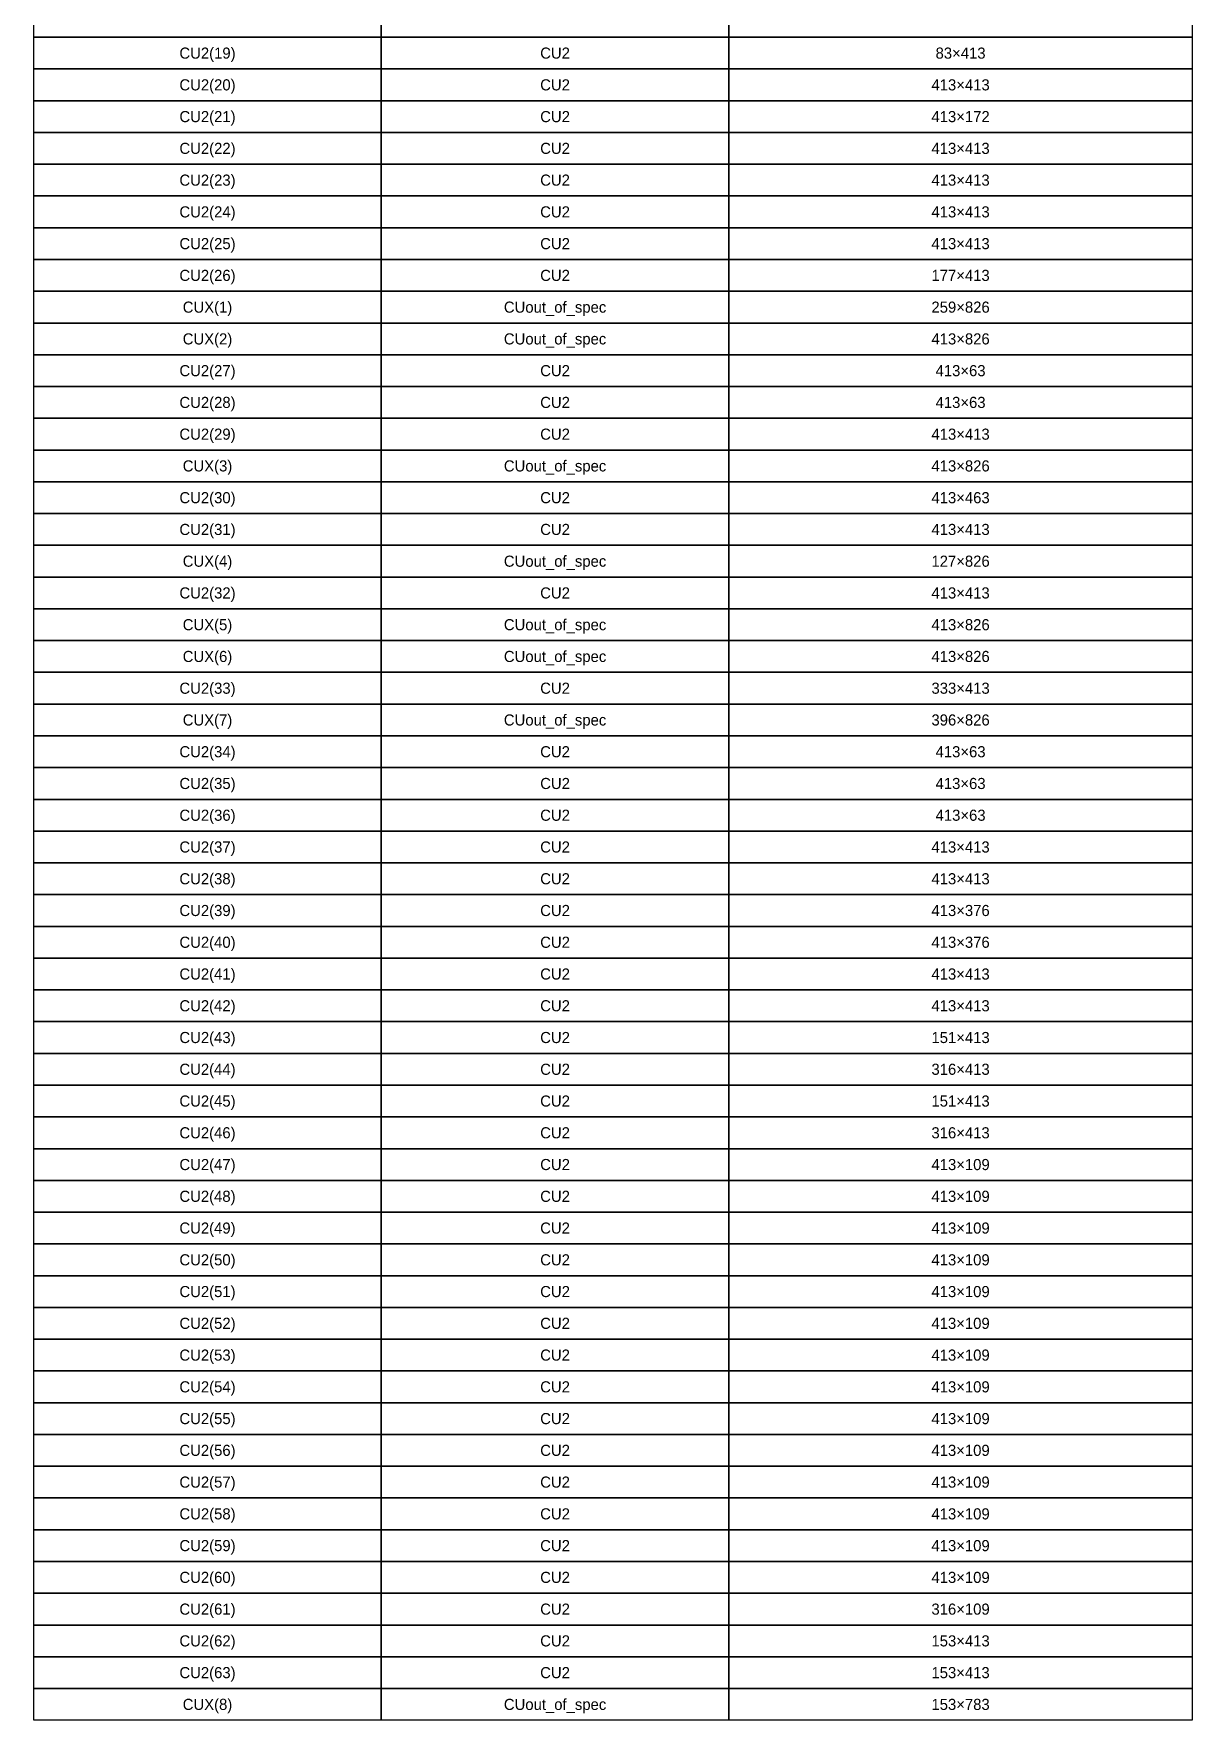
# Model space of a CAD drawing. Header units: metres. Extents: x 0 to 28345, y -34060 to 5454.
# Drawn here: x 7500 to 14800, y -15900 to -5278 of the extents above; entities that cross this region are included whole.
import ezdxf
from ezdxf.enums import TextEntityAlignment as Align

# ---------------------------------------------------------------- set-up
doc = ezdxf.new("R2010")
doc.units = ezdxf.units.M
doc.layers.add('CARTIGLIO', color=7, linetype='Continuous')
doc.layers.add('TESTI', color=7, linetype='Continuous')

msp = doc.modelspace()

# ---------------------------------------------------------------- linework, layer by layer
at = {"layer": 'CARTIGLIO'}
for points in [[(7500, -5100), (9690, -5100), (9690, -5300), (7500, -5300), (7500, -5100)], [(9690, -5100), (11880, -5100), (11880, -5300), (9690, -5300), (9690, -5100)], [(11880, -5100), (14800, -5100), (14800, -5300), (11880, -5300), (11880, -5100)], [(7500, -5300), (9690, -5300), (9690, -5500), (7500, -5500), (7500, -5300)], [(9690, -5300), (11880, -5300), (11880, -5500), (9690, -5500), (9690, -5300)], [(11880, -5300), (14800, -5300), (14800, -5500), (11880, -5500), (11880, -5300)], [(7500, -5500), (9690, -5500), (9690, -5700), (7500, -5700), (7500, -5500)], [(9690, -5500), (11880, -5500), (11880, -5700), (9690, -5700), (9690, -5500)], [(11880, -5500), (14800, -5500), (14800, -5700), (11880, -5700), (11880, -5500)], [(7500, -5700), (9690, -5700), (9690, -5900), (7500, -5900), (7500, -5700)], [(9690, -5700), (11880, -5700), (11880, -5900), (9690, -5900), (9690, -5700)], [(11880, -5700), (14800, -5700), (14800, -5900), (11880, -5900), (11880, -5700)], [(7500, -5900), (9690, -5900), (9690, -6100), (7500, -6100), (7500, -5900)], [(9690, -5900), (11880, -5900), (11880, -6100), (9690, -6100), (9690, -5900)], [(11880, -5900), (14800, -5900), (14800, -6100), (11880, -6100), (11880, -5900)], [(7500, -6100), (9690, -6100), (9690, -6300), (7500, -6300), (7500, -6100)], [(9690, -6100), (11880, -6100), (11880, -6300), (9690, -6300), (9690, -6100)], [(11880, -6100), (14800, -6100), (14800, -6300), (11880, -6300), (11880, -6100)], [(7500, -6300), (9690, -6300), (9690, -6500), (7500, -6500), (7500, -6300)], [(9690, -6300), (11880, -6300), (11880, -6500), (9690, -6500), (9690, -6300)], [(11880, -6300), (14800, -6300), (14800, -6500), (11880, -6500), (11880, -6300)], [(7500, -6500), (9690, -6500), (9690, -6700), (7500, -6700), (7500, -6500)], [(9690, -6500), (11880, -6500), (11880, -6700), (9690, -6700), (9690, -6500)], [(11880, -6500), (14800, -6500), (14800, -6700), (11880, -6700), (11880, -6500)], [(7500, -6700), (9690, -6700), (9690, -6900), (7500, -6900), (7500, -6700)], [(9690, -6700), (11880, -6700), (11880, -6900), (9690, -6900), (9690, -6700)], [(11880, -6700), (14800, -6700), (14800, -6900), (11880, -6900), (11880, -6700)], [(7500, -6900), (9690, -6900), (9690, -7100), (7500, -7100), (7500, -6900)], [(9690, -6900), (11880, -6900), (11880, -7100), (9690, -7100), (9690, -6900)], [(11880, -6900), (14800, -6900), (14800, -7100), (11880, -7100), (11880, -6900)], [(7500, -7100), (9690, -7100), (9690, -7300), (7500, -7300), (7500, -7100)], [(9690, -7100), (11880, -7100), (11880, -7300), (9690, -7300), (9690, -7100)], [(11880, -7100), (14800, -7100), (14800, -7300), (11880, -7300), (11880, -7100)], [(7500, -7300), (9690, -7300), (9690, -7500), (7500, -7500), (7500, -7300)], [(9690, -7300), (11880, -7300), (11880, -7500), (9690, -7500), (9690, -7300)], [(11880, -7300), (14800, -7300), (14800, -7500), (11880, -7500), (11880, -7300)], [(7500, -7500), (9690, -7500), (9690, -7700), (7500, -7700), (7500, -7500)], [(9690, -7500), (11880, -7500), (11880, -7700), (9690, -7700), (9690, -7500)], [(11880, -7500), (14800, -7500), (14800, -7700), (11880, -7700), (11880, -7500)], [(7500, -7700), (9690, -7700), (9690, -7900), (7500, -7900), (7500, -7700)], [(9690, -7700), (11880, -7700), (11880, -7900), (9690, -7900), (9690, -7700)], [(11880, -7700), (14800, -7700), (14800, -7900), (11880, -7900), (11880, -7700)], [(7500, -7900), (9690, -7900), (9690, -8100), (7500, -8100), (7500, -7900)], [(9690, -7900), (11880, -7900), (11880, -8100), (9690, -8100), (9690, -7900)], [(11880, -7900), (14800, -7900), (14800, -8100), (11880, -8100), (11880, -7900)], [(7500, -8100), (9690, -8100), (9690, -8300), (7500, -8300), (7500, -8100)], [(9690, -8100), (11880, -8100), (11880, -8300), (9690, -8300), (9690, -8100)], [(11880, -8100), (14800, -8100), (14800, -8300), (11880, -8300), (11880, -8100)], [(7500, -8300), (9690, -8300), (9690, -8500), (7500, -8500), (7500, -8300)], [(9690, -8300), (11880, -8300), (11880, -8500), (9690, -8500), (9690, -8300)], [(11880, -8300), (14800, -8300), (14800, -8500), (11880, -8500), (11880, -8300)], [(7500, -8500), (9690, -8500), (9690, -8700), (7500, -8700), (7500, -8500)], [(9690, -8500), (11880, -8500), (11880, -8700), (9690, -8700), (9690, -8500)], [(11880, -8500), (14800, -8500), (14800, -8700), (11880, -8700), (11880, -8500)], [(7500, -8700), (9690, -8700), (9690, -8900), (7500, -8900), (7500, -8700)], [(9690, -8700), (11880, -8700), (11880, -8900), (9690, -8900), (9690, -8700)], [(11880, -8700), (14800, -8700), (14800, -8900), (11880, -8900), (11880, -8700)], [(7500, -8900), (9690, -8900), (9690, -9100), (7500, -9100), (7500, -8900)], [(9690, -8900), (11880, -8900), (11880, -9100), (9690, -9100), (9690, -8900)], [(11880, -8900), (14800, -8900), (14800, -9100), (11880, -9100), (11880, -8900)], [(7500, -9100), (9690, -9100), (9690, -9300), (7500, -9300), (7500, -9100)], [(9690, -9100), (11880, -9100), (11880, -9300), (9690, -9300), (9690, -9100)], [(11880, -9100), (14800, -9100), (14800, -9300), (11880, -9300), (11880, -9100)], [(7500, -9300), (9690, -9300), (9690, -9500), (7500, -9500), (7500, -9300)], [(9690, -9300), (11880, -9300), (11880, -9500), (9690, -9500), (9690, -9300)], [(11880, -9300), (14800, -9300), (14800, -9500), (11880, -9500), (11880, -9300)], [(7500, -9500), (9690, -9500), (9690, -9700), (7500, -9700), (7500, -9500)], [(9690, -9500), (11880, -9500), (11880, -9700), (9690, -9700), (9690, -9500)], [(11880, -9500), (14800, -9500), (14800, -9700), (11880, -9700), (11880, -9500)], [(7500, -9700), (9690, -9700), (9690, -9900), (7500, -9900), (7500, -9700)], [(9690, -9700), (11880, -9700), (11880, -9900), (9690, -9900), (9690, -9700)], [(11880, -9700), (14800, -9700), (14800, -9900), (11880, -9900), (11880, -9700)], [(7500, -9900), (9690, -9900), (9690, -10100), (7500, -10100), (7500, -9900)], [(9690, -9900), (11880, -9900), (11880, -10100), (9690, -10100), (9690, -9900)], [(11880, -9900), (14800, -9900), (14800, -10100), (11880, -10100), (11880, -9900)], [(7500, -10100), (9690, -10100), (9690, -10300), (7500, -10300), (7500, -10100)], [(9690, -10100), (11880, -10100), (11880, -10300), (9690, -10300), (9690, -10100)], [(11880, -10100), (14800, -10100), (14800, -10300), (11880, -10300), (11880, -10100)], [(7500, -10300), (9690, -10300), (9690, -10500), (7500, -10500), (7500, -10300)], [(9690, -10300), (11880, -10300), (11880, -10500), (9690, -10500), (9690, -10300)], [(11880, -10300), (14800, -10300), (14800, -10500), (11880, -10500), (11880, -10300)], [(7500, -10500), (9690, -10500), (9690, -10700), (7500, -10700), (7500, -10500)], [(9690, -10500), (11880, -10500), (11880, -10700), (9690, -10700), (9690, -10500)], [(11880, -10500), (14800, -10500), (14800, -10700), (11880, -10700), (11880, -10500)], [(7500, -10700), (9690, -10700), (9690, -10900), (7500, -10900), (7500, -10700)], [(9690, -10700), (11880, -10700), (11880, -10900), (9690, -10900), (9690, -10700)], [(11880, -10700), (14800, -10700), (14800, -10900), (11880, -10900), (11880, -10700)], [(7500, -10900), (9690, -10900), (9690, -11100), (7500, -11100), (7500, -10900)], [(9690, -10900), (11880, -10900), (11880, -11100), (9690, -11100), (9690, -10900)], [(11880, -10900), (14800, -10900), (14800, -11100), (11880, -11100), (11880, -10900)], [(7500, -11100), (9690, -11100), (9690, -11300), (7500, -11300), (7500, -11100)], [(9690, -11100), (11880, -11100), (11880, -11300), (9690, -11300), (9690, -11100)], [(11880, -11100), (14800, -11100), (14800, -11300), (11880, -11300), (11880, -11100)], [(7500, -11300), (9690, -11300), (9690, -11500), (7500, -11500), (7500, -11300)], [(9690, -11300), (11880, -11300), (11880, -11500), (9690, -11500), (9690, -11300)], [(11880, -11300), (14800, -11300), (14800, -11500), (11880, -11500), (11880, -11300)], [(7500, -11500), (9690, -11500), (9690, -11700), (7500, -11700), (7500, -11500)], [(9690, -11500), (11880, -11500), (11880, -11700), (9690, -11700), (9690, -11500)], [(11880, -11500), (14800, -11500), (14800, -11700), (11880, -11700), (11880, -11500)], [(7500, -11700), (9690, -11700), (9690, -11900), (7500, -11900), (7500, -11700)], [(9690, -11700), (11880, -11700), (11880, -11900), (9690, -11900), (9690, -11700)], [(11880, -11700), (14800, -11700), (14800, -11900), (11880, -11900), (11880, -11700)], [(7500, -11900), (9690, -11900), (9690, -12100), (7500, -12100), (7500, -11900)], [(9690, -11900), (11880, -11900), (11880, -12100), (9690, -12100), (9690, -11900)], [(11880, -11900), (14800, -11900), (14800, -12100), (11880, -12100), (11880, -11900)], [(7500, -12100), (9690, -12100), (9690, -12300), (7500, -12300), (7500, -12100)], [(9690, -12100), (11880, -12100), (11880, -12300), (9690, -12300), (9690, -12100)], [(11880, -12100), (14800, -12100), (14800, -12300), (11880, -12300), (11880, -12100)], [(7500, -12300), (9690, -12300), (9690, -12500), (7500, -12500), (7500, -12300)], [(9690, -12300), (11880, -12300), (11880, -12500), (9690, -12500), (9690, -12300)], [(11880, -12300), (14800, -12300), (14800, -12500), (11880, -12500), (11880, -12300)], [(7500, -12500), (9690, -12500), (9690, -12700), (7500, -12700), (7500, -12500)], [(9690, -12500), (11880, -12500), (11880, -12700), (9690, -12700), (9690, -12500)], [(11880, -12500), (14800, -12500), (14800, -12700), (11880, -12700), (11880, -12500)], [(7500, -12700), (9690, -12700), (9690, -12900), (7500, -12900), (7500, -12700)], [(9690, -12700), (11880, -12700), (11880, -12900), (9690, -12900), (9690, -12700)], [(11880, -12700), (14800, -12700), (14800, -12900), (11880, -12900), (11880, -12700)], [(7500, -12900), (9690, -12900), (9690, -13100), (7500, -13100), (7500, -12900)], [(9690, -12900), (11880, -12900), (11880, -13100), (9690, -13100), (9690, -12900)], [(11880, -12900), (14800, -12900), (14800, -13100), (11880, -13100), (11880, -12900)], [(7500, -13100), (9690, -13100), (9690, -13300), (7500, -13300), (7500, -13100)], [(9690, -13100), (11880, -13100), (11880, -13300), (9690, -13300), (9690, -13100)], [(11880, -13100), (14800, -13100), (14800, -13300), (11880, -13300), (11880, -13100)], [(7500, -13300), (9690, -13300), (9690, -13500), (7500, -13500), (7500, -13300)], [(9690, -13300), (11880, -13300), (11880, -13500), (9690, -13500), (9690, -13300)], [(11880, -13300), (14800, -13300), (14800, -13500), (11880, -13500), (11880, -13300)], [(7500, -13500), (9690, -13500), (9690, -13700), (7500, -13700), (7500, -13500)], [(9690, -13500), (11880, -13500), (11880, -13700), (9690, -13700), (9690, -13500)], [(11880, -13500), (14800, -13500), (14800, -13700), (11880, -13700), (11880, -13500)], [(7500, -13700), (9690, -13700), (9690, -13900), (7500, -13900), (7500, -13700)], [(9690, -13700), (11880, -13700), (11880, -13900), (9690, -13900), (9690, -13700)], [(11880, -13700), (14800, -13700), (14800, -13900), (11880, -13900), (11880, -13700)], [(7500, -13900), (9690, -13900), (9690, -14100), (7500, -14100), (7500, -13900)], [(9690, -13900), (11880, -13900), (11880, -14100), (9690, -14100), (9690, -13900)], [(11880, -13900), (14800, -13900), (14800, -14100), (11880, -14100), (11880, -13900)], [(7500, -14100), (9690, -14100), (9690, -14300), (7500, -14300), (7500, -14100)], [(9690, -14100), (11880, -14100), (11880, -14300), (9690, -14300), (9690, -14100)], [(11880, -14100), (14800, -14100), (14800, -14300), (11880, -14300), (11880, -14100)], [(7500, -14300), (9690, -14300), (9690, -14500), (7500, -14500), (7500, -14300)], [(9690, -14300), (11880, -14300), (11880, -14500), (9690, -14500), (9690, -14300)], [(11880, -14300), (14800, -14300), (14800, -14500), (11880, -14500), (11880, -14300)], [(7500, -14500), (9690, -14500), (9690, -14700), (7500, -14700), (7500, -14500)], [(9690, -14500), (11880, -14500), (11880, -14700), (9690, -14700), (9690, -14500)], [(11880, -14500), (14800, -14500), (14800, -14700), (11880, -14700), (11880, -14500)], [(7500, -14700), (9690, -14700), (9690, -14900), (7500, -14900), (7500, -14700)], [(9690, -14700), (11880, -14700), (11880, -14900), (9690, -14900), (9690, -14700)], [(11880, -14700), (14800, -14700), (14800, -14900), (11880, -14900), (11880, -14700)], [(7500, -14900), (9690, -14900), (9690, -15100), (7500, -15100), (7500, -14900)], [(9690, -14900), (11880, -14900), (11880, -15100), (9690, -15100), (9690, -14900)], [(11880, -14900), (14800, -14900), (14800, -15100), (11880, -15100), (11880, -14900)], [(7500, -15100), (9690, -15100), (9690, -15300), (7500, -15300), (7500, -15100)], [(9690, -15100), (11880, -15100), (11880, -15300), (9690, -15300), (9690, -15100)], [(11880, -15100), (14800, -15100), (14800, -15300), (11880, -15300), (11880, -15100)], [(7500, -15300), (9690, -15300), (9690, -15500), (7500, -15500), (7500, -15300)], [(9690, -15300), (11880, -15300), (11880, -15500), (9690, -15500), (9690, -15300)], [(11880, -15300), (14800, -15300), (14800, -15500), (11880, -15500), (11880, -15300)], [(7500, -15500), (9690, -15500), (9690, -15700), (7500, -15700), (7500, -15500)], [(9690, -15500), (11880, -15500), (11880, -15700), (9690, -15700), (9690, -15500)], [(11880, -15500), (14800, -15500), (14800, -15700), (11880, -15700), (11880, -15500)], [(7500, -15700), (9690, -15700), (9690, -15900), (7500, -15900), (7500, -15700)], [(9690, -15700), (11880, -15700), (11880, -15900), (9690, -15900), (9690, -15700)], [(11880, -15700), (14800, -15700), (14800, -15900), (11880, -15900), (11880, -15700)]]:
    msp.add_lwpolyline(points, dxfattribs=at)

# ---------------------------------------------------------------- texts
at = {"layer": 'TESTI'}
for s, p in [('CU2(19)', (8595, -5400)), ('CU2', (10785, -5400)), ('83×413', (13340, -5400)), ('CU2(20)', (8595, -5600)), ('CU2', (10785, -5600)), ('413×413', (13340, -5600)), ('CU2(21)', (8595, -5800)), ('CU2', (10785, -5800)), ('413×172', (13340, -5800)), ('CU2(22)', (8595, -6000)), ('CU2', (10785, -6000)), ('413×413', (13340, -6000)), ('CU2(23)', (8595, -6200)), ('CU2', (10785, -6200)), ('413×413', (13340, -6200)), ('CU2(24)', (8595, -6400)), ('CU2', (10785, -6400)), ('413×413', (13340, -6400)), ('CU2(25)', (8595, -6600)), ('CU2', (10785, -6600)), ('413×413', (13340, -6600)), ('CU2(26)', (8595, -6800)), ('CU2', (10785, -6800)), ('177×413', (13340, -6800)), ('CUX(1)', (8595, -7000)), ('CUout_of_spec', (10785, -7000)), ('259×826', (13340, -7000)), ('CUX(2)', (8595, -7200)), ('CUout_of_spec', (10785, -7200)), ('413×826', (13340, -7200)), ('CU2(27)', (8595, -7400)), ('CU2', (10785, -7400)), ('413×63', (13340, -7400)), ('CU2(28)', (8595, -7600)), ('CU2', (10785, -7600)), ('413×63', (13340, -7600)), ('CU2(29)', (8595, -7800)), ('CU2', (10785, -7800)), ('413×413', (13340, -7800)), ('CUX(3)', (8595, -8000)), ('CUout_of_spec', (10785, -8000)), ('413×826', (13340, -8000)), ('CU2(30)', (8595, -8200)), ('CU2', (10785, -8200)), ('413×463', (13340, -8200)), ('CU2(31)', (8595, -8400)), ('CU2', (10785, -8400)), ('413×413', (13340, -8400)), ('CUX(4)', (8595, -8600)), ('CUout_of_spec', (10785, -8600)), ('127×826', (13340, -8600)), ('CU2(32)', (8595, -8800)), ('CU2', (10785, -8800)), ('413×413', (13340, -8800)), ('CUX(5)', (8595, -9000)), ('CUout_of_spec', (10785, -9000)), ('413×826', (13340, -9000)), ('CUX(6)', (8595, -9200)), ('CUout_of_spec', (10785, -9200)), ('413×826', (13340, -9200)), ('CU2(33)', (8595, -9400)), ('CU2', (10785, -9400)), ('333×413', (13340, -9400)), ('CUX(7)', (8595, -9600)), ('CUout_of_spec', (10785, -9600)), ('396×826', (13340, -9600)), ('CU2(34)', (8595, -9800)), ('CU2', (10785, -9800)), ('413×63', (13340, -9800)), ('CU2(35)', (8595, -10000)), ('CU2', (10785, -10000)), ('413×63', (13340, -10000)), ('CU2(36)', (8595, -10200)), ('CU2', (10785, -10200)), ('413×63', (13340, -10200)), ('CU2(37)', (8595, -10400)), ('CU2', (10785, -10400)), ('413×413', (13340, -10400)), ('CU2(38)', (8595, -10600)), ('CU2', (10785, -10600)), ('413×413', (13340, -10600)), ('CU2(39)', (8595, -10800)), ('CU2', (10785, -10800)), ('413×376', (13340, -10800)), ('CU2(40)', (8595, -11000)), ('CU2', (10785, -11000)), ('413×376', (13340, -11000)), ('CU2(41)', (8595, -11200)), ('CU2', (10785, -11200)), ('413×413', (13340, -11200)), ('CU2(42)', (8595, -11400)), ('CU2', (10785, -11400)), ('413×413', (13340, -11400)), ('CU2(43)', (8595, -11600)), ('CU2', (10785, -11600)), ('151×413', (13340, -11600)), ('CU2(44)', (8595, -11800)), ('CU2', (10785, -11800)), ('316×413', (13340, -11800)), ('CU2(45)', (8595, -12000)), ('CU2', (10785, -12000)), ('151×413', (13340, -12000)), ('CU2(46)', (8595, -12200)), ('CU2', (10785, -12200)), ('316×413', (13340, -12200)), ('CU2(47)', (8595, -12400)), ('CU2', (10785, -12400)), ('413×109', (13340, -12400)), ('CU2(48)', (8595, -12600)), ('CU2', (10785, -12600)), ('413×109', (13340, -12600)), ('CU2(49)', (8595, -12800)), ('CU2', (10785, -12800)), ('413×109', (13340, -12800)), ('CU2(50)', (8595, -13000)), ('CU2', (10785, -13000)), ('413×109', (13340, -13000)), ('CU2(51)', (8595, -13200)), ('CU2', (10785, -13200)), ('413×109', (13340, -13200)), ('CU2(52)', (8595, -13400)), ('CU2', (10785, -13400)), ('413×109', (13340, -13400)), ('CU2(53)', (8595, -13600)), ('CU2', (10785, -13600)), ('413×109', (13340, -13600)), ('CU2(54)', (8595, -13800)), ('CU2', (10785, -13800)), ('413×109', (13340, -13800)), ('CU2(55)', (8595, -14000)), ('CU2', (10785, -14000)), ('413×109', (13340, -14000)), ('CU2(56)', (8595, -14200)), ('CU2', (10785, -14200)), ('413×109', (13340, -14200)), ('CU2(57)', (8595, -14400)), ('CU2', (10785, -14400)), ('413×109', (13340, -14400)), ('CU2(58)', (8595, -14600)), ('CU2', (10785, -14600)), ('413×109', (13340, -14600)), ('CU2(59)', (8595, -14800)), ('CU2', (10785, -14800)), ('413×109', (13340, -14800)), ('CU2(60)', (8595, -15000)), ('CU2', (10785, -15000)), ('413×109', (13340, -15000)), ('CU2(61)', (8595, -15200)), ('CU2', (10785, -15200)), ('316×109', (13340, -15200)), ('CU2(62)', (8595, -15400)), ('CU2', (10785, -15400)), ('153×413', (13340, -15400)), ('CU2(63)', (8595, -15600)), ('CU2', (10785, -15600)), ('153×413', (13340, -15600)), ('CUX(8)', (8595, -15800)), ('CUout_of_spec', (10785, -15800)), ('153×783', (13340, -15800))]:
    msp.add_text(s, height=70, dxfattribs=at).set_placement(p, align=Align.MIDDLE_CENTER)

doc.saveas('drawing.dxf')
